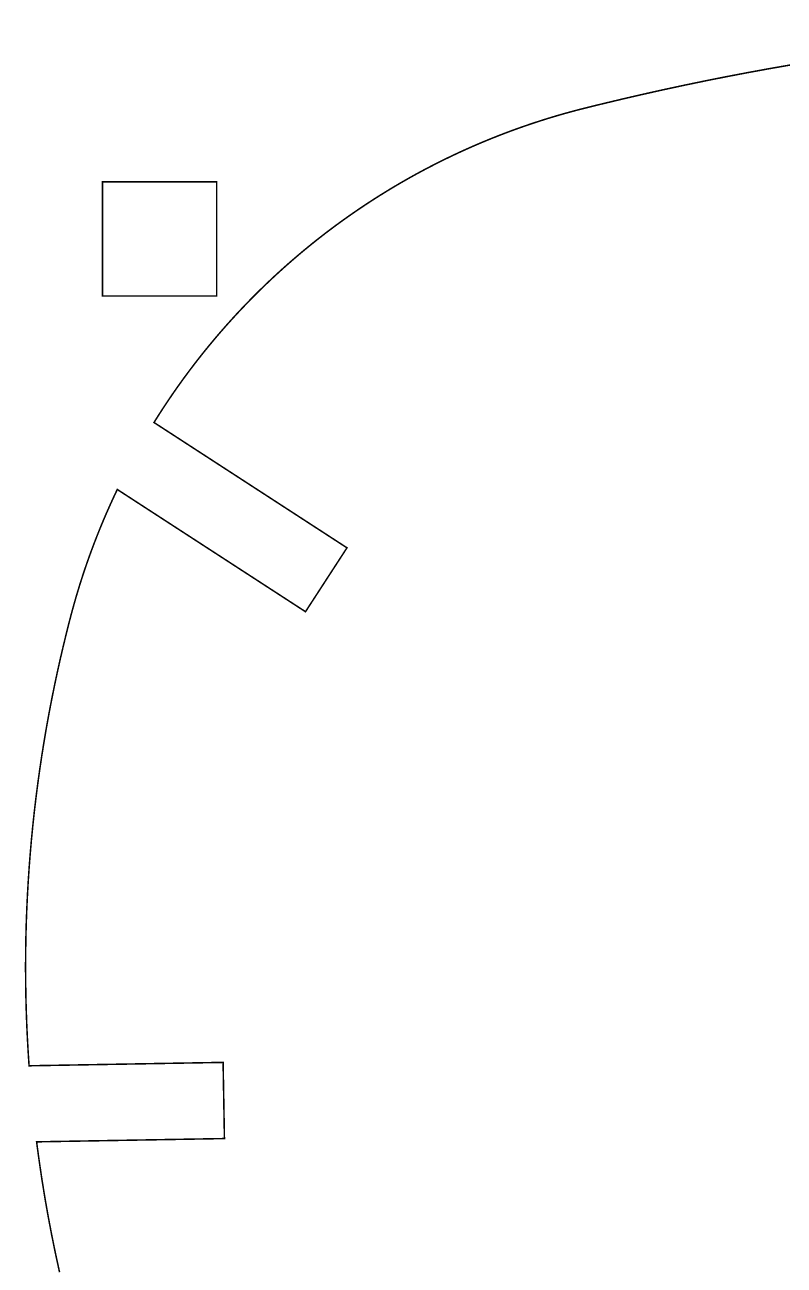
# Model space of a CAD drawing. Header units: metres. Extents: x 0 to 1595, y 0 to 995.
# Drawn here: x 0 to 199.4, y 669.3 to 995 of the extents above; entities that cross this region are included whole.
import ezdxf

# ---------------------------------------------------------------- set-up
doc = ezdxf.new("R2010")
doc.units = ezdxf.units.M

msp = doc.modelspace()

# ---------------------------------------------------------------- linework, layer by layer
for points in [[(0.19998, 994.786, 0, 0, 0), (20.3817, 953.778, 0, 0, 0), (50.3817, 953.778, 0, 0, 0), (50.3817, 923.778, 0, 0, 0), (20.3817, 923.778, 0, 0, 0), (20.3817, 953.778, 0, 0, 0), (20.3817, 953.778, 0, 0, 0), (20.3817, 953.778, 0.4, 0.4, 0), (20.3817, 923.778, 0.4, 0.4, 0), (50.3817, 923.778, 0.4, 0.4, 0), (50.3817, 953.778, 0.4, 0.4, 0), (50.3817, 953.778, 0.4, 0.4, 0), (20.3817, 953.778, 0.4, 0.4, 0), (20.3817, 923.778, 0.4, 0.4, 0), (50.3817, 923.778, 0.4, 0.4, 0), (50.3817, 953.778, 0.4, 0.4, 0), (50.3817, 953.778, 0.4, 0.4, 0), (50.3817, 953.778, 0, 0, 0), (50.3817, 923.778, 0, 0, 0), (20.3817, 923.778, 0, 0, 0), (20.3817, 953.778, 0, 0, 0), (20.3817, 953.778, 0, 0, 0), (50.3817, 953.778, 0, 0, 0), (50.3817, 923.778, 0, 0, 0), (55.584, 918.996, 0, 0, 0), (54.0821, 917.356, 0, 0, 0), (52.599, 915.696, 0, 0, 0), (51.135, 914.018, 0, 0, 0), (49.6901, 912.321, 0, 0, 0), (48.2647, 910.607, 0, 0, 0), (46.8589, 908.874, 0, 0, 0), (45.4729, 907.122, 0, 0, 0), (44.1069, 905.353, 0, 0, 0), (42.7611, 903.565, 0, 0, 0), (41.4357, 901.761, 0, 0, 0), (40.1307, 899.939, 0, 0, 0), (38.8467, 898.099, 0, 0, 0), (37.5835, 896.242, 0, 0, 0), (36.3415, 894.368, 0, 0, 0), (35.1208, 892.478, 0, 0, 0), (34.2186, 891.049, 0, 0, 0), (33.9217, 890.569, 0, 0, 0), (84.5932, 857.662, 0, 0, 0), (73.7004, 840.889, 0, 0, 0), (24.2847, 872.981, 0, 0, 0), (24.0428, 872.476, 0, 0, 0), (23.329, 870.957, 0, 0, 0), (22.3979, 868.924, 0, 0, 0), (21.4915, 866.879, 0, 0, 0), (20.6099, 864.825, 0, 0, 0), (19.7531, 862.76, 0, 0, 0), (18.9211, 860.685, 0, 0, 0), (18.1143, 858.601, 0, 0, 0), (17.3326, 856.507, 0, 0, 0), (16.576, 854.404, 0, 0, 0), (15.8447, 852.292, 0, 0, 0), (15.1387, 850.171, 0, 0, 0), (14.4583, 848.042, 0, 0, 0), (13.8033, 845.904, 0, 0, 0), (13.1738, 843.758, 0, 0, 0), (12.5702, 841.604, 0, 0, 0), (12.1334, 839.985, 0, 0, 0), (11.9922, 839.443, 0, 0, 0), (11.7573, 838.543, 0, 0, 0), (11.0711, 835.839, 0, 0, 0), (10.1874, 832.226, 0, 0, 0), (9.34088, 828.607, 0, 0, 0), (8.53168, 824.981, 0, 0, 0), (7.75976, 821.346, 0, 0, 0), (7.02522, 817.706, 0, 0, 0), (6.32807, 814.058, 0, 0, 0), (5.66829, 810.406, 0, 0, 0), (5.0459, 806.747, 0, 0, 0), (4.46104, 803.083, 0, 0, 0), (3.91363, 799.414, 0, 0, 0), (3.40369, 795.739, 0, 0, 0), (2.93132, 792.061, 0, 0, 0), (2.49647, 788.378, 0, 0, 0), (2.09928, 784.69, 0, 0, 0), (1.73964, 780.999, 0, 0, 0), (1.41764, 777.304, 0, 0, 0), (1.13336, 773.607, 0, 0, 0), (0.88672, 769.906, 0, 0, 0), (0.67779, 766.203, 0, 0, 0), (0.50662, 762.497, 0, 0, 0), (0.37326, 758.79, 0, 0, 0), (0.27767, 755.081, 0, 0, 0), (0.21989, 751.369, 0, 0, 0), (0.19998, 747.658, 0, 0, 0), (0.21794, 743.944, 0, 0, 0), (0.27382, 740.232, 0, 0, 0), (0.36762, 736.518, 0, 0, 0), (0.4994, 732.804, 0, 0, 0), (0.66916, 729.09, 0, 0, 0), (0.8769, 725.378, 0, 0, 0), (1.05653, 722.593, 0, 0, 0), (1.12272, 721.665, 0, 0, 0), (52.0667, 722.556, 0, 0, 0), (52.4158, 702.558, 0, 0, 0), (3.10226, 701.697, 0, 0, 0), (3.259, 700.464, 0, 0, 0), (3.76303, 696.767, 0, 0, 0), (4.49061, 691.849, 0, 0, 0), (5.28483, 686.944, 0, 0, 0), (6.14535, 682.056, 0, 0, 0), (7.07194, 677.181, 0, 0, 0), (8.06446, 672.321, 0, 0, 0), (9.12261, 667.478, 0, 0, 0)], [(200.921, 984.419, 0.4, 0.4, 0), (195.406, 983.456, 0.4, 0.4, 0), (189.896, 982.449, 0.4, 0.4, 0), (184.393, 981.399, 0.4, 0.4, 0), (178.894, 980.307, 0.4, 0.4, 0), (173.404, 979.171, 0.4, 0.4, 0), (167.919, 977.993, 0.4, 0.4, 0), (162.443, 976.772, 0.4, 0.4, 0), (156.972, 975.508, 0.4, 0.4, 0), (151.51, 974.203, 0.4, 0.4, 0), (147.418, 973.196, 0.4, 0.4, 0), (146.056, 972.853, 0.4, 0.4, 0), (145.51, 972.714, 0.4, 0.4, 0), (143.876, 972.282, 0.4, 0.4, 0), (141.706, 971.685, 0.4, 0.4, 0), (139.546, 971.061, 0.4, 0.4, 0), (137.395, 970.414, 0.4, 0.4, 0), (135.255, 969.74, 0.4, 0.4, 0), (133.125, 969.043, 0.4, 0.4, 0), (131.006, 968.319, 0.4, 0.4, 0), (128.897, 967.572, 0.4, 0.4, 0), (126.8, 966.8, 0.4, 0.4, 0), (124.713, 966.003, 0.4, 0.4, 0), (122.638, 965.182, 0.4, 0.4, 0), (120.575, 964.336, 0.4, 0.4, 0), (118.523, 963.467, 0.4, 0.4, 0), (116.483, 962.574, 0.4, 0.4, 0), (114.455, 961.657, 0.4, 0.4, 0), (112.44, 960.717, 0.4, 0.4, 0), (110.437, 959.753, 0.4, 0.4, 0), (108.446, 958.765, 0.4, 0.4, 0), (106.469, 957.754, 0.4, 0.4, 0), (104.504, 956.721, 0.4, 0.4, 0), (102.553, 955.664, 0.4, 0.4, 0), (100.615, 954.585, 0.4, 0.4, 0), (98.6913, 953.483, 0.4, 0.4, 0), (96.781, 952.358, 0.4, 0.4, 0), (94.8847, 951.211, 0.4, 0.4, 0), (93.0026, 950.043, 0.4, 0.4, 0), (91.135, 948.851, 0.4, 0.4, 0), (89.2819, 947.639, 0.4, 0.4, 0), (87.4438, 946.404, 0.4, 0.4, 0), (85.6204, 945.147, 0.4, 0.4, 0), (83.8124, 943.869, 0.4, 0.4, 0), (82.0196, 942.571, 0.4, 0.4, 0), (80.2425, 941.25, 0.4, 0.4, 0), (78.4811, 939.91, 0.4, 0.4, 0), (76.7357, 938.547, 0.4, 0.4, 0), (75.0064, 937.164, 0.4, 0.4, 0), (73.2935, 935.76, 0.4, 0.4, 0), (71.5969, 934.335, 0.4, 0.4, 0), (69.9174, 932.89, 0.4, 0.4, 0), (68.2544, 931.426, 0.4, 0.4, 0), (66.6089, 929.94, 0.4, 0.4, 0), (64.9804, 928.436, 0.4, 0.4, 0), (63.3696, 926.911, 0.4, 0.4, 0), (61.7763, 925.367, 0.4, 0.4, 0), (60.2008, 923.803, 0.4, 0.4, 0), (58.6436, 922.219, 0.4, 0.4, 0), (57.1046, 920.617, 0.4, 0.4, 0), (55.584, 918.996, 0.4, 0.4, 0), (54.0821, 917.356, 0.4, 0.4, 0), (52.599, 915.696, 0.4, 0.4, 0), (51.135, 914.018, 0.4, 0.4, 0), (49.6901, 912.321, 0.4, 0.4, 0), (48.2647, 910.607, 0.4, 0.4, 0), (46.8589, 908.874, 0.4, 0.4, 0), (45.4729, 907.122, 0.4, 0.4, 0), (44.1069, 905.353, 0.4, 0.4, 0), (42.7611, 903.565, 0.4, 0.4, 0), (41.4357, 901.761, 0.4, 0.4, 0), (40.1307, 899.939, 0.4, 0.4, 0), (38.8467, 898.099, 0.4, 0.4, 0), (37.5835, 896.242, 0.4, 0.4, 0), (36.3415, 894.368, 0.4, 0.4, 0), (35.1208, 892.478, 0.4, 0.4, 0), (34.2186, 891.049, 0.4, 0.4, 0), (33.9217, 890.569, 0.4, 0.4, 0), (84.5932, 857.662, 0.4, 0.4, 0), (73.7004, 840.889, 0.4, 0.4, 0), (24.2847, 872.981, 0.4, 0.4, 0), (24.0428, 872.476, 0.4, 0.4, 0), (23.329, 870.957, 0.4, 0.4, 0), (22.3979, 868.924, 0.4, 0.4, 0), (21.4915, 866.879, 0.4, 0.4, 0), (20.6099, 864.825, 0.4, 0.4, 0), (19.7531, 862.76, 0.4, 0.4, 0), (18.9211, 860.685, 0.4, 0.4, 0), (18.1143, 858.601, 0.4, 0.4, 0), (17.3326, 856.507, 0.4, 0.4, 0), (16.576, 854.404, 0.4, 0.4, 0), (15.8447, 852.292, 0.4, 0.4, 0), (15.1387, 850.171, 0.4, 0.4, 0), (14.4583, 848.042, 0.4, 0.4, 0), (13.8033, 845.904, 0.4, 0.4, 0), (13.1738, 843.758, 0.4, 0.4, 0), (12.5702, 841.604, 0.4, 0.4, 0), (12.1334, 839.985, 0.4, 0.4, 0), (11.9922, 839.443, 0.4, 0.4, 0), (11.7573, 838.543, 0.4, 0.4, 0), (11.0711, 835.839, 0.4, 0.4, 0), (10.1874, 832.226, 0.4, 0.4, 0), (9.34088, 828.607, 0.4, 0.4, 0), (8.53168, 824.981, 0.4, 0.4, 0), (7.75976, 821.346, 0.4, 0.4, 0), (7.02522, 817.706, 0.4, 0.4, 0), (6.32807, 814.058, 0.4, 0.4, 0), (5.66829, 810.406, 0.4, 0.4, 0), (5.0459, 806.747, 0.4, 0.4, 0), (4.46104, 803.083, 0.4, 0.4, 0), (3.91363, 799.414, 0.4, 0.4, 0), (3.40369, 795.739, 0.4, 0.4, 0), (2.93132, 792.061, 0.4, 0.4, 0), (2.49647, 788.378, 0.4, 0.4, 0), (2.09928, 784.69, 0.4, 0.4, 0), (1.73964, 780.999, 0.4, 0.4, 0), (1.41764, 777.304, 0.4, 0.4, 0), (1.13336, 773.607, 0.4, 0.4, 0), (0.88672, 769.906, 0.4, 0.4, 0), (0.67779, 766.203, 0.4, 0.4, 0), (0.50662, 762.497, 0.4, 0.4, 0), (0.37326, 758.79, 0.4, 0.4, 0), (0.27767, 755.081, 0.4, 0.4, 0), (0.21989, 751.369, 0.4, 0.4, 0), (0.19998, 747.658, 0.4, 0.4, 0), (0.21794, 743.944, 0.4, 0.4, 0), (0.27382, 740.232, 0.4, 0.4, 0), (0.36762, 736.518, 0.4, 0.4, 0), (0.4994, 732.804, 0.4, 0.4, 0), (0.66916, 729.09, 0.4, 0.4, 0), (0.8769, 725.378, 0.4, 0.4, 0), (1.05653, 722.593, 0.4, 0.4, 0), (1.12272, 721.665, 0.4, 0.4, 0), (52.0667, 722.556, 0.4, 0.4, 0), (52.4158, 702.558, 0.4, 0.4, 0), (3.10226, 701.697, 0.4, 0.4, 0), (3.259, 700.464, 0.4, 0.4, 0), (3.76303, 696.767, 0.4, 0.4, 0), (4.49061, 691.849, 0.4, 0.4, 0), (5.28483, 686.944, 0.4, 0.4, 0), (6.14535, 682.056, 0.4, 0.4, 0), (7.07194, 677.181, 0.4, 0.4, 0), (8.06446, 672.321, 0.4, 0.4, 0), (9.12261, 667.478, 0.4, 0.4, 0)]]:
    msp.add_lwpolyline(points, format="xyseb")

doc.saveas('drawing.dxf')
